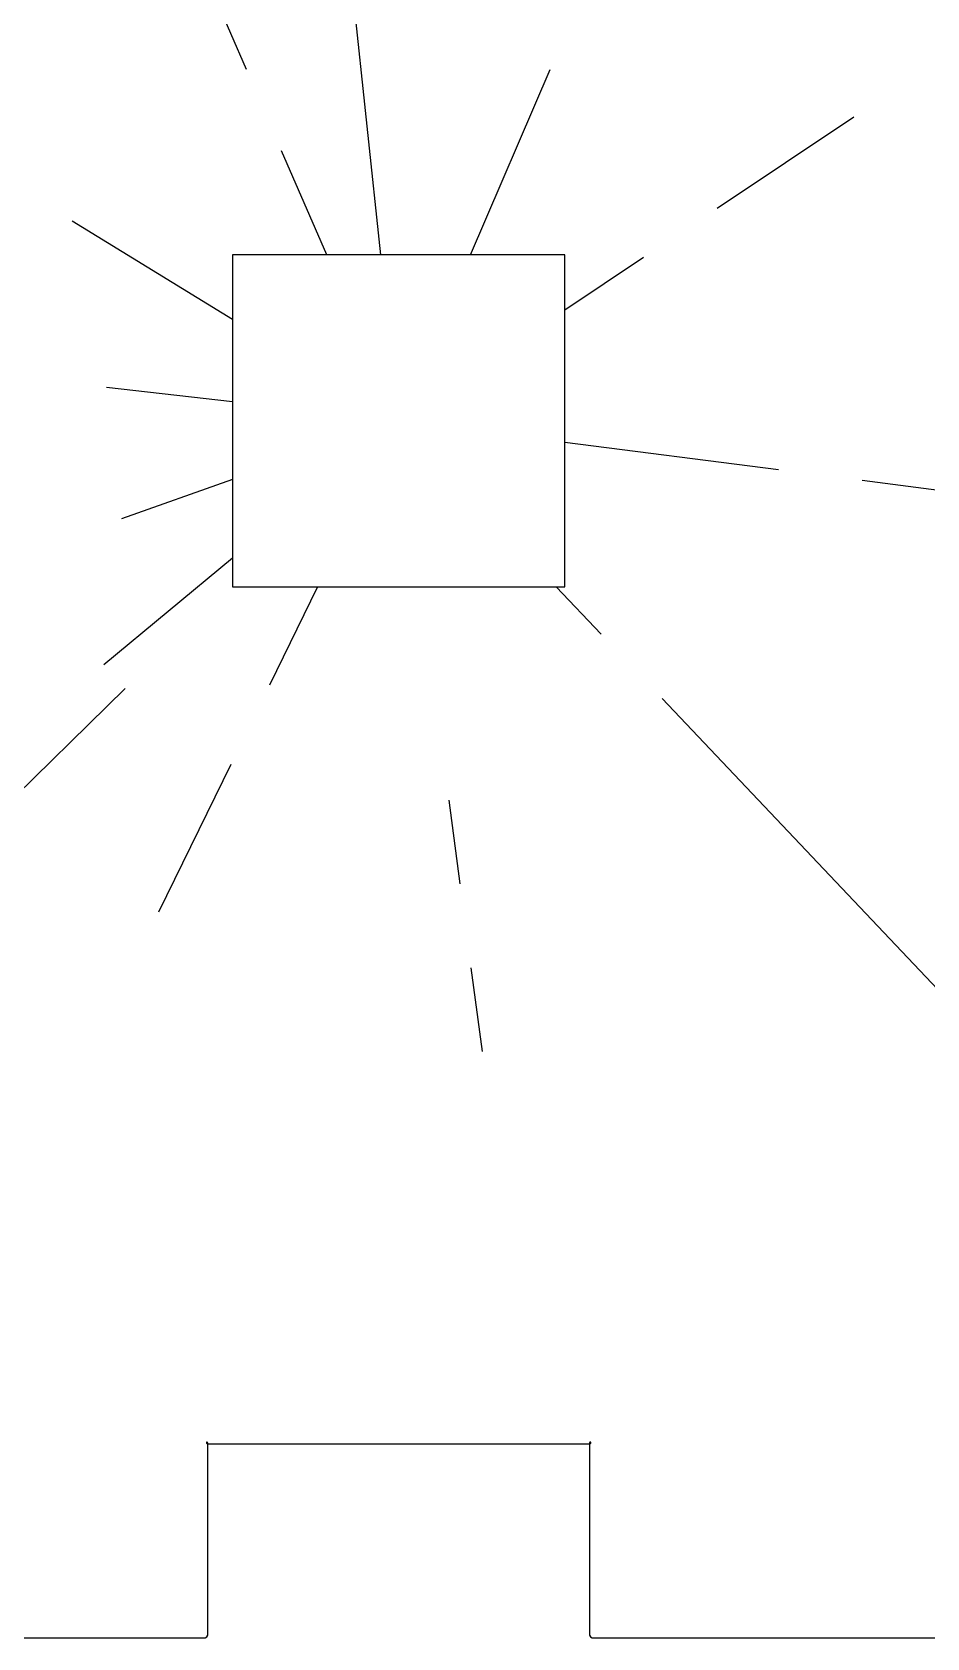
# Model space of a CAD drawing. Extents: x -34 to 366, y 525 to 825.
# Drawn here: x 70.39 to 88.82, y 637.52 to 670.59 of the extents above; entities that cross this region are included whole.
import ezdxf

# ---------------------------------------------------------------- set-up
doc = ezdxf.new("R2010")
doc.units = 0
doc.header["$MEASUREMENT"] = 0
doc.layers.add('CUT', color=30, linetype='CONTINUOUS')
doc.layers.add('ETCH', color=96, linetype='CONTINUOUS')

msp = doc.modelspace()

# ---------------------------------------------------------------- linework, layer by layer
at = {"layer": 'CUT'}
for p, q in [((74.522, 666.009), (74.522, 659.169)), ((81.362, 666.009), (74.522, 666.009)), ((81.362, 659.169), (81.362, 666.009)), ((74.522, 659.169), (81.362, 659.169))]:
    msp.add_line(p, q, dxfattribs=at)
at = {"layer": 'CUT', "color": 0}
for p, q in [((73.983, 641.547), (73.981, 641.53)), ((73.981, 641.53), (74.002, 641.519)), ((74, 641.55), (73.983, 641.547)), ((74.011, 641.527), (74, 641.55)), ((74.002, 641.519), (74.011, 641.519)), ((74.011, 641.519), (74.011, 641.527)), ((74.011, 637.589), (74.011, 641.519)), ((74.011, 641.519), (81.87, 641.519)), ((81.879, 641.55), (81.87, 641.527)), ((81.87, 641.527), (81.87, 641.519)), ((81.87, 641.519), (81.876, 641.519)), ((81.87, 641.519), (81.87, 637.589)), ((81.876, 641.519), (81.899, 641.53)), ((81.896, 641.547), (81.879, 641.55)), ((81.899, 641.53), (81.896, 641.547)), ((65.94, 637.519), (73.94, 637.519)), ((73.94, 637.519), (73.953, 637.519)), ((73.953, 637.519), (73.99, 637.539)), ((73.99, 637.539), (74.011, 637.577)), ((74.011, 637.577), (74.011, 637.589)), ((81.87, 637.589), (81.87, 637.577)), ((81.87, 637.577), (81.89, 637.539)), ((81.89, 637.539), (81.928, 637.519)), ((81.928, 637.519), (81.94, 637.519)), ((81.94, 637.519), (89.939, 637.519))]:
    msp.add_line(p, q, dxfattribs=at)
at = {"layer": 'ETCH'}
for p, q in [((74.806, 669.821), (70.676, 679.344)), ((77.576, 666.009), (76.917, 672.157)), ((79.416, 666.009), (81.063, 669.827)), ((84.496, 666.969), (87.31, 668.85)), ((76.459, 666.009), (75.531, 668.147)), ((74.522, 664.677), (71.214, 666.697)), ((81.362, 664.875), (82.979, 665.955)), ((74.522, 662.978), (71.922, 663.273)), ((81.362, 662.149), (85.76, 661.584)), ((74.522, 661.379), (72.23, 660.568)), ((87.486, 661.362), (90.95, 660.916)), ((74.522, 659.759), (71.868, 657.564)), ((76.271, 659.169), (75.282, 657.145)), ((81.181, 659.169), (82.108, 658.19)), ((72.311, 657.072), (63.543, 648.48)), ((83.363, 656.866), (89.636, 650.244)), ((74.481, 655.506), (72.995, 652.464)), ((78.974, 654.774), (79.201, 653.048)), ((79.429, 651.323), (79.657, 649.598))]:
    msp.add_line(p, q, dxfattribs=at)

doc.saveas('drawing.dxf')
